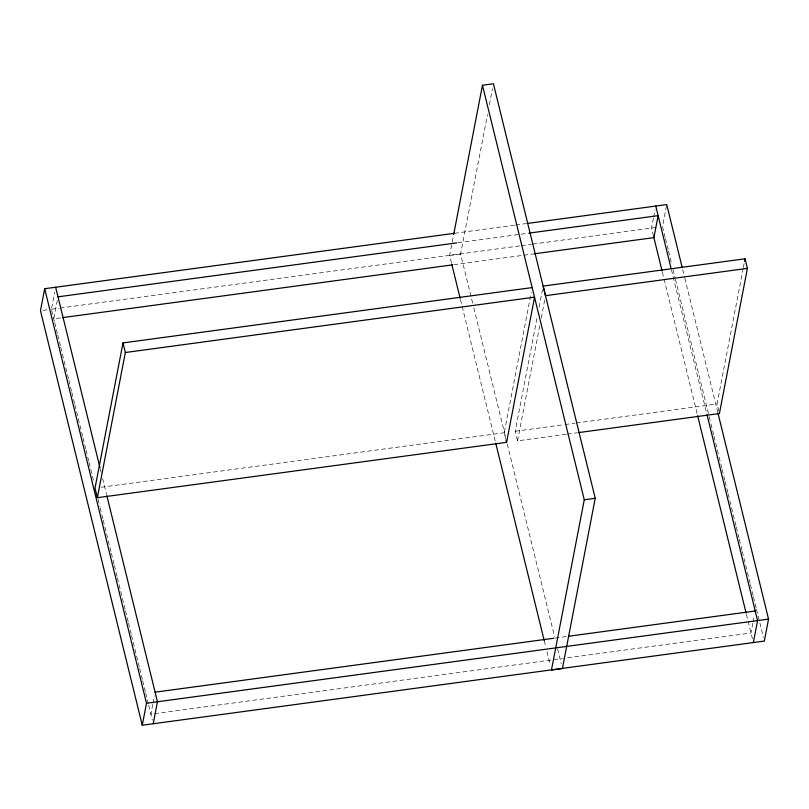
<?xml version="1.0" encoding="UTF-8"?>
<svg xmlns="http://www.w3.org/2000/svg" width="809" height="809" viewBox="0 0 809 809"><rect width="100%" height="100%" fill="white"/><g stroke="black" fill="none" stroke-linecap="round" stroke-linejoin="round"><path stroke-width="0.61" stroke-dasharray="4.04 3.03" d="M51.645 307.996L54.709 292.13M57.297 300.493L53.768 318.807L61.262 317.795M152.759 704.396L150.868 714.165L153.376 713.821M152.992 703.173L154.408 695.841M451.442 262.864L449.642 255.502L453.444 235.763M472.648 303.072L460.594 254.016L487.473 114.615M489.374 104.745L492.469 88.707M505.706 438.731L504.229 432.744L531.26 292.534M566.148 434.271L517.548 440.844L515.191 431.258L537.196 317.108M539.107 307.177L542.465 289.804M517.548 440.844L540.028 324.207M541.231 318.008L545.296 296.913M653.419 218.268L651.538 228.037L653.601 236.43M653.652 217.055L655.068 209.723M666.495 205.799L662.5 226.56L665.21 237.593M718.827 411.144L717.057 403.954L743.137 268.709M743.37 267.466L744.563 261.256M752.886 623.213L750.995 632.982L563.458 658.344M753.118 621.99L754.291 615.882M454.476 233.295L514.494 225.175M515.748 225.003L525.749 223.648M458.086 242.71L529.349 233.073M42.887 310.373L48.975 309.554M51.412 309.22L58.915 308.209M60.159 308.037L520.258 245.794M521.512 245.633L531.513 244.278M532.757 244.106L656.402 227.38M449.642 255.502L460.594 254.016M453.849 264.685L522.614 255.381M523.868 255.219L532.615 254.026M101.277 487.251L504.229 432.744M515.191 431.258L563.792 424.685M565.036 424.523L575.007 423.168M576.251 423.006L717.057 403.954M567.392 434.109L577.363 432.754M555.196 638.058L567.696 636.37M154.62 713.649L562.204 658.516M682.695 269.579L684.505 276.941M684.808 278.165L717.947 413.065M665.504 238.817L668.224 249.86M668.517 251.083L671.227 262.126M673.037 269.478L675.151 278.063M675.444 279.297L710.696 422.783M711 424.007L713.71 435.05M714.003 436.273L718.827 455.892M719.13 457.125L721.84 468.158M722.144 469.382L724.854 480.425M725.157 481.648L727.867 492.691M728.161 493.915L732.984 513.533M733.288 514.767L735.998 525.799M736.301 527.023L739.011 538.066M739.315 539.29L742.025 550.332M742.328 551.556L747.142 571.174M747.445 572.408L750.155 583.441M750.459 584.664L753.169 595.707M753.472 596.931L756.182 607.974M756.486 609.197L763.413 637.401M671.44 269.832L706.682 413.328M662.379 272.188L697.328 414.451M746.424 614.355L753.058 641.365M473.852 307.976L505.483 436.759M507.294 444.111L554.58 636.663M557.593 648.919L561.213 663.643M460.483 299.654L495.421 441.916M544.224 640.597L545.731 646.725M546.935 651.629L550.251 665.119M100.225 468.755L101.135 472.426M102.642 478.564L106.555 494.501M51.705 310.423L54.425 321.486M54.719 322.71L57.439 333.753M57.732 334.977L60.442 346.009M60.746 347.243L68.583 379.128M68.886 380.351L71.596 391.394M71.89 392.618L74.6 403.651M74.903 404.884L82.74 436.769M83.044 437.993L85.754 449.035M86.047 450.259L88.768 461.292M89.061 462.526L93.581 480.92M98.101 499.315L99.911 506.677M100.215 507.9L102.925 518.933M103.218 520.167L111.055 552.051M111.359 553.275L114.069 564.318M114.372 565.542L117.083 576.574M117.376 577.808L125.213 609.693M125.516 610.916L128.226 621.959M128.53 623.183L131.24 634.216M131.533 635.449L139.37 667.334M139.674 668.558L142.384 679.6M142.687 680.824L145.398 691.857M145.701 693.091L148.411 704.123M148.704 705.347L152.345 720.152"/><path stroke-width="1.21" d="M454.476 233.295L44.687 288.722L40.45 310.707L142.263 725.228L764.313 641.082L768.55 619.107L717.947 413.065M532.221 287.569L122.998 342.925L95.017 488.1L97.373 497.687L506.586 442.331L534.577 297.156L125.355 352.512L97.373 497.687M142.263 725.228L146.5 703.254L44.687 288.722M153.225 723.742L157.462 701.767L106.859 495.735M453.677 234.529L482.457 85.258L493.419 83.772L595.232 498.293L562.417 668.547L551.455 670.024L584.27 499.78L482.457 85.258M744.563 261.256L745.049 258.779L543.173 286.083L545.529 295.669L747.405 268.366L745.049 258.779M747.405 268.366L719.413 413.541L578.607 432.593M753.351 642.568L757.588 620.584L706.985 414.552M526.993 223.486L666.737 204.576L682.098 267.122M58.005 296.832L456.832 242.882M529.349 233.073L658.132 215.649L653.894 237.624L533.869 253.864M62.515 317.624L452.595 264.856M584.27 499.78L595.232 498.293M155.106 692.18L553.943 638.23M568.949 636.198L755.232 610.997M146.5 703.254L768.55 619.107M655.775 206.062L671.136 268.608M653.642 236.622L662.075 270.964M697.621 415.684L746.12 613.131M505.999 439.934L506.586 442.331M451.746 264.088L460.179 298.43M495.725 443.14L544.224 640.597M122.998 342.925L125.355 352.512M55.649 287.246L99.932 467.521"/></g></svg>
